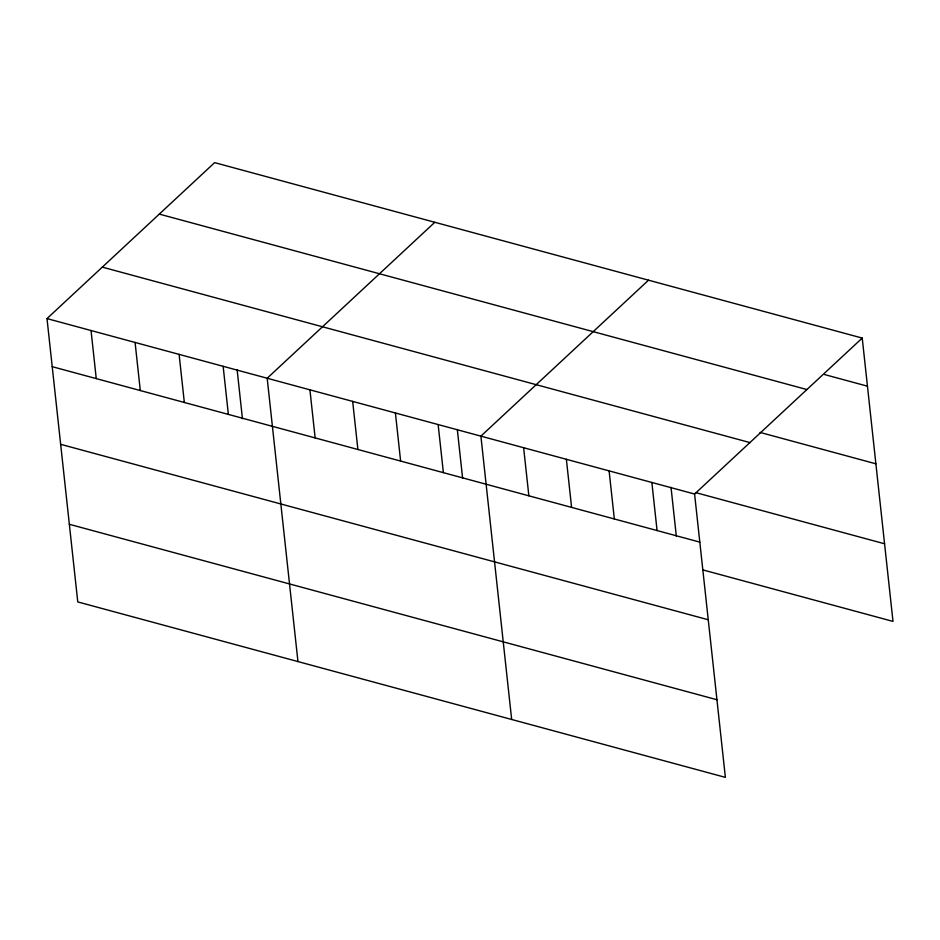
<?xml version="1.0" encoding="UTF-8"?>
<svg xmlns="http://www.w3.org/2000/svg" width="940" height="940" viewBox="0 0 940 940"><rect width="100%" height="100%" fill="white"/><g stroke="black" fill="none" stroke-linecap="round" stroke-linejoin="round"><path stroke-width="1.41" d="M862.227 338.083L694.59 494.041L725.375 777.368L77.773 601.917L47 318.589L214.626 162.632L862.227 338.083L893 621.411L702.732 569.863M434.809 222.287L267.183 378.244L297.957 661.572M648.518 280.191L480.892 436.137L511.666 719.464M824.709 374.602L867.444 386.176M159.307 214.097L806.908 389.548M760.061 432.423L875.88 463.808M102.319 267.125L749.909 442.576M695.682 492.607L884.564 543.778M47 318.589L694.59 494.041M52.229 366.682L699.818 542.133M60.654 444.315L708.255 619.766M69.349 524.285L716.938 699.736M671.019 487.32L676.33 536.199M651.855 482.455L657.072 530.56M609.108 470.881L614.337 518.974M566.374 459.296L571.591 507.4M523.627 447.722L528.856 495.815M457.31 429.427L462.621 478.296M438.146 424.563L443.375 472.656M395.411 412.977L400.628 461.082M352.664 401.404L357.893 449.496M309.918 389.818L315.147 437.923M237.127 369.772L242.438 418.653M223.144 366.318L228.373 414.411M179.105 354.38L184.334 402.473M135.078 342.454L140.295 390.547M91.039 330.516L96.256 378.62"/></g></svg>
